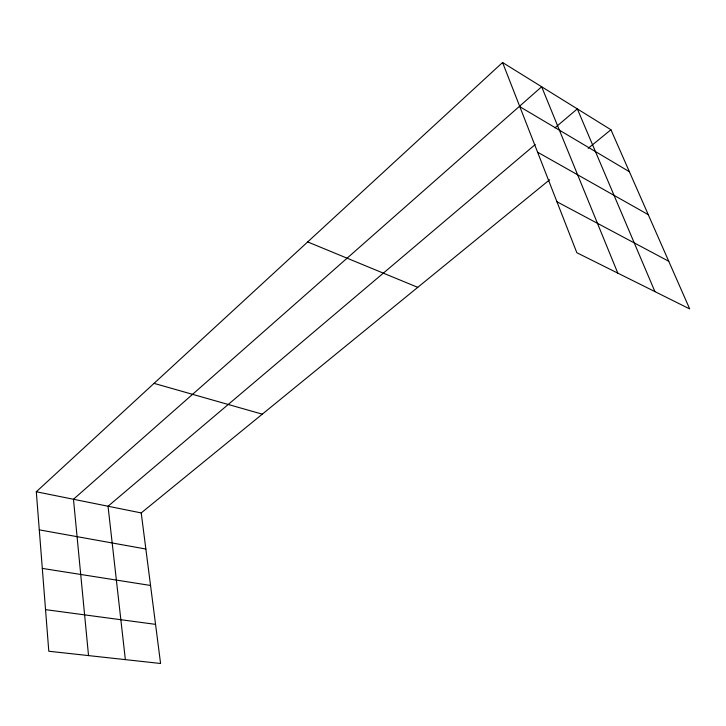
<?xml version="1.0" encoding="UTF-8"?>
<svg xmlns="http://www.w3.org/2000/svg" width="726" height="726" viewBox="0 0 726 726"><rect width="100%" height="100%" fill="white"/><g stroke="black" fill="none" stroke-linecap="round" stroke-linejoin="round"><path stroke-width="1.09" d="M549.636 179.767L141.216 512.928L160.582 663.491L48.796 651.24L36.3 491.765L502.573 62.509L610.938 129.754L689.7 308.931L576.843 252.73L502.573 62.509M535.18 144.565L108.038 506.24L125.353 659.625M554.963 127.821L577.315 108.891L654.934 291.616M588.169 148.331L610.938 129.754M45.538 609.64L155.546 624.36M42.308 568.404L150.545 585.465M39.286 529.862L145.862 549.028M36.3 491.765L141.216 512.928M154.039 383.373L262.286 414.165M307.688 241.93L417.759 287.342M556.942 201.755L668.755 261.278M537.585 152.188L648.273 214.678M519.825 106.695L629.378 171.708M617.808 273.13L541.66 86.766L73.471 499.27L88.527 655.596"/></g></svg>
